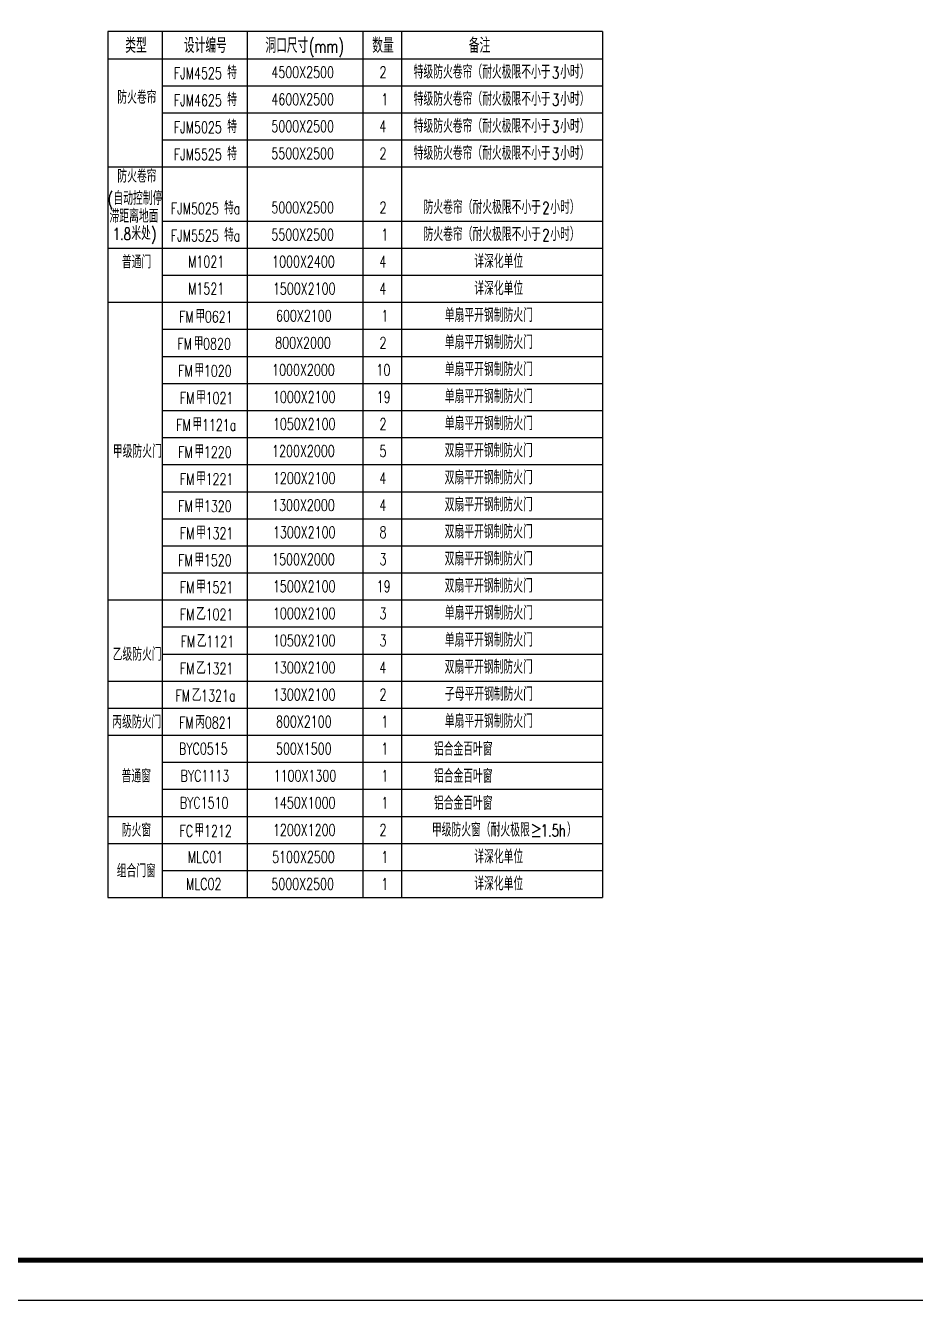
# Model space of a CAD drawing. Header units: millimetres. Extents: x 434053 to 1059003, y -2417481 to 936527.
# Drawn here: x 548740 to 559796, y -2416221 to -2400390 of the extents above; entities that cross this region are included whole.
import ezdxf

# ---------------------------------------------------------------- set-up
doc = ezdxf.new("R2010")
doc.units = ezdxf.units.MM
doc.header["$LTSCALE"] = 1000
doc.header["$MEASUREMENT"] = 0
doc.layers.add('A-ANNO-TABL', color=7, linetype='Continuous')
doc.layers.add('A-ANNO-TTLB', color=7, linetype='Continuous')
doc.styles.add('_TCH_WDTABLE', font='SIMPLEX', dxfattribs={"bigfont": 'GBCBIG'})

msp = doc.modelspace()

# ---------------------------------------------------------------- linework, layer by layer
at = {"layer": 'A-ANNO-TABL'}
for points in [[(555908, -2400466.1), (549764, -2400466.1), (549764, -2411218.1), (555908, -2411218.1)], [(555908, -2400466.1), (549764, -2400466.1), (549764, -2408530.1), (555908, -2408530.1)], [(550436, -2400466.1), (550436, -2411218.1)], [(551492, -2400466.1), (551492, -2411218.1)], [(552932, -2400466.1), (552932, -2411218.1)], [(553412, -2400466.1), (553412, -2411218.1)], [(555908, -2400466.1), (555908, -2411218.1)], [(549764, -2400802.1), (555908, -2400802.1)], [(550436, -2400802.1), (555908, -2400802.1)], [(550436, -2401138.1), (555908, -2401138.1)], [(550436, -2401474.1), (555908, -2401474.1)], [(550436, -2401810.1), (555908, -2401810.1)], [(549764, -2402146.1), (555908, -2402146.1)], [(550436, -2402818.1), (555908, -2402818.1)], [(549764, -2403154.1), (555908, -2403154.1)], [(550436, -2403154.1), (555908, -2403154.1)], [(550436, -2403490.1), (555908, -2403490.1)], [(549764, -2403826.1), (555908, -2403826.1)], [(550436, -2404162.1), (555908, -2404162.1)], [(550436, -2404498.1), (555908, -2404498.1)], [(550436, -2404834.1), (555908, -2404834.1)], [(550436, -2405170.1), (555908, -2405170.1)], [(550436, -2405506.1), (555908, -2405506.1)], [(550436, -2405842.1), (555908, -2405842.1)], [(550436, -2406178.1), (555908, -2406178.1)], [(550436, -2406514.1), (555908, -2406514.1)], [(550436, -2406850.1), (555908, -2406850.1)], [(550436, -2407186.1), (555908, -2407186.1)], [(549764, -2407522.1), (555908, -2407522.1)], [(550436, -2407858.1), (555908, -2407858.1)], [(550436, -2408194.1), (555908, -2408194.1)], [(550436, -2408530.1), (555908, -2408530.1)], [(549764, -2408866.1), (555908, -2408866.1)], [(549764, -2409202.1), (555908, -2409202.1)], [(550436, -2409538.1), (555908, -2409538.1)], [(550436, -2409874.1), (555908, -2409874.1)], [(549764, -2410210.1), (555908, -2410210.1)], [(549764, -2410546.1), (555908, -2410546.1)], [(549764, -2410546.1), (555908, -2410546.1)], [(550436, -2410882.1), (555908, -2410882.1)]]:
    msp.add_lwpolyline(points, dxfattribs=at)
at = {"layer": 'A-ANNO-TTLB'}
msp.add_lwpolyline([(528800.9, -2416221.3), (528800.9, -2386521.3), (570850.9, -2386521.3), (570850.9, -2416221.3)], close=True, dxfattribs=at)
at = {"layer": 'A-ANNO-TTLB', "const_width": 60}
msp.add_lwpolyline([(530050.9, -2415721.3), (570350.9, -2415721.3), (570350.9, -2387021.3), (530050.9, -2387021.3)], close=True, dxfattribs=at)

# ---------------------------------------------------------------- texts
at = {"layer": 'A-ANNO-TABL', "style": '_TCH_WDTABLE'}
for s, height, p in [('类型', 185.19, (549979.5, -2400730.1)), ('设计编号', 185.19, (550707.7, -2400730.1)), ('洞口尺寸', 185.19, (551720.2, -2400730.1)), ('数量', 185.19, (553047.4, -2400730.1)), ('备注', 185.19, (554246.4, -2400730.1)), ('特', 162, (551245.2, -2401054.1)), ('特级防火卷帘（耐火极限不小于', 168.794, (553561.8, -2401049.9)), ('小时）', 168.79, (555382, -2401049.9)), ('防火卷帘', 162.04, (549881.1, -2401361.4)), ('特', 162, (551245.2, -2401390.1)), ('特级防火卷帘（耐火极限不小于', 168.794, (553561.8, -2401385.9)), ('小时）', 168.79, (555382, -2401385.9)), ('特', 162, (551245.2, -2401726.1)), ('特级防火卷帘（耐火极限不小于', 168.794, (553561.8, -2401721.9)), ('小时）', 168.79, (555382, -2401721.9)), ('特', 162, (551245.2, -2402062.1)), ('特级防火卷帘（耐火极限不小于', 168.794, (553561.8, -2402057.9)), ('小时）', 168.79, (555382, -2402057.9)), ('防火卷帘', 162.04, (549881.1, -2402340.5)), ('自动控制停', 168.79, (549833.1, -2402617.9)), ('特', 162, (551207.5, -2402734.1)), ('防火卷帘（耐火极限不小于', 168.794, (553684.6, -2402729.9)), ('小时）', 168.79, (555259.1, -2402729.9)), ('滞距离地面', 168.79, (549784.1, -2402839.9)), ('米处', 168.79, (550054.8, -2403052.8)), ('特', 162, (551207.5, -2403070.1)), ('防火卷帘（耐火极限不小于', 168.794, (553684.6, -2403065.9)), ('小时）', 168.79, (555259.1, -2403065.9)), ('详深化单位', 168.79, (554315.2, -2403401.9)), ('普通门', 162.04, (549938.3, -2403406.1)), ('详深化单位', 168.79, (554315.2, -2403737.9)), ('甲', 162, (550849.9, -2404078.1)), ('单扇平开钢制防火门', 168.79, (553948.9, -2404070.6)), ('甲', 162, (550828.3, -2404414.1)), ('单扇平开钢制防火门', 168.79, (553948.9, -2404406.6)), ('甲', 162, (550837.9, -2404750.1)), ('单扇平开钢制防火门', 168.79, (553948.9, -2404742.6)), ('甲', 162, (550859.5, -2405086.1)), ('单扇平开钢制防火门', 168.79, (553948.9, -2405078.6)), ('甲', 162, (550813.9, -2405422.1)), ('单扇平开钢制防火门', 168.79, (553948.9, -2405414.6)), ('甲级防火门', 162.04, (549825.7, -2405758.1)), ('甲', 162, (550837.9, -2405758.1)), ('双扇平开钢制防火门', 168.79, (553947, -2405750.6)), ('双扇平开钢制防火门', 168.79, (553947, -2406086.6)), ('甲', 162, (550859.5, -2406094.1)), ('甲', 162, (550837.9, -2406430.1)), ('双扇平开钢制防火门', 168.79, (553947, -2406422.6)), ('甲', 162, (550859.5, -2406766.1)), ('双扇平开钢制防火门', 168.79, (553947, -2406758.6)), ('甲', 162, (550837.9, -2407102.1)), ('双扇平开钢制防火门', 168.79, (553947, -2407094.6)), ('甲', 162, (550859.5, -2407438.1)), ('双扇平开钢制防火门', 168.79, (553947, -2407430.6)), ('乙', 162, (550859.5, -2407774.1)), ('单扇平开钢制防火门', 168.79, (553948.9, -2407766.6)), ('乙', 162, (550869.1, -2408110.1)), ('单扇平开钢制防火门', 168.79, (553948.9, -2408102.6)), ('乙级防火门', 162.04, (549823, -2408278.1)), ('乙', 162, (550859.5, -2408446.1)), ('双扇平开钢制防火门', 168.79, (553947, -2408438.6)), ('子母平开钢制防火门', 168.79, (553950.7, -2408774.6)), ('乙', 162, (550804.3, -2408782.1)), ('丙级防火门', 162.04, (549819.4, -2409118.1)), ('丙', 162, (550849.9, -2409118.1)), ('单扇平开钢制防火门', 168.79, (553948.9, -2409110.6)), ('铝合金百叶窗', 168.79, (553813.4, -2409457.3)), ('普通窗', 162.04, (549933.8, -2409790.1)), ('铝合金百叶窗', 168.79, (553813.4, -2409793.3)), ('铝合金百叶窗', 168.79, (553813.4, -2410129.3)), ('防火窗', 162.04, (549936.5, -2410462.1)), ('甲', 162, (550840.3, -2410462.1)), ('甲级防火窗（耐火极限≥', 168.794, (553788.7, -2410460.6)), ('）', 168.8, (555465.3, -2410460.6)), ('详深化单位', 168.79, (554315.2, -2410793.9)), ('组合门窗', 162.04, (549873.9, -2410966.1)), ('详深化单位', 168.79, (554315.2, -2411129.9))]:
    msp.add_text(s, height=height, dxfattribs=at).set_placement(p)
at = {"layer": 'A-ANNO-TABL', "style": '_TCH_WDTABLE', "width": 0.705882}
for s, height, p in [('(mm)', 163.2, (552259.5, -2400730.1)), ('FJM4525', 142.8, (550582.8, -2401054.1)), ('4500X2500', 142.8, (551794.4, -2401041.5)), ('2', 142.8, (553138.4, -2401041.5)), ('3', 148.8, (555282, -2401049.9)), ('FJM4625', 142.8, (550582.8, -2401390.1)), ('4600X2500', 142.8, (551794.4, -2401377.5)), ('1', 142.8, (553160, -2401377.5)), ('3', 148.8, (555282, -2401385.9)), ('FJM5025', 142.8, (550582.8, -2401726.1)), ('5000X2500', 142.8, (551794.4, -2401713.5)), ('4', 142.8, (553136, -2401713.5)), ('3', 148.8, (555282, -2401721.9)), ('FJM5525', 142.8, (550582.8, -2402062.1)), ('5500X2500', 142.8, (551794.4, -2402049.5)), ('2', 142.8, (553138.4, -2402049.5)), ('3', 148.8, (555282, -2402057.9)), ('(', 148.8, (549763.1, -2402617.9)), ('5000X2500', 142.8, (551794.4, -2402721.5)), ('2', 142.8, (553138.4, -2402721.5)), ('2', 148.8, (555159.1, -2402729.9)), ('FJM5025', 142.8, (550545.1, -2402734.1)), ('a', 142.8, (551325.4, -2402734.1)), ('1.8', 148.75, (549824.8, -2403052.8)), (')', 148.8, (550300.5, -2403052.8)), ('FJM5525', 142.8, (550545.1, -2403070.1)), ('a', 142.8, (551325.4, -2403070.1)), ('5500X2500', 142.8, (551794.4, -2403057.5)), ('1', 142.8, (553160, -2403057.5)), ('2', 148.8, (555159.1, -2403065.9)), ('M1021', 142.8, (550760, -2403393.5)), ('1000X2400', 142.8, (551804, -2403393.5)), ('4', 142.8, (553136, -2403393.5)), ('M1521', 142.8, (550760, -2403729.5)), ('1500X2100', 142.8, (551813.6, -2403729.5)), ('4', 142.8, (553136, -2403729.5)), ('FM', 142.8, (550648.3, -2404078.1)), ('0621', 142.8, (550967.8, -2404078.1)), ('600X2100', 142.8, (551852, -2404065.5)), ('1', 142.8, (553160, -2404065.5)), ('FM', 142.8, (550626.7, -2404414.1)), ('0820', 142.8, (550946.2, -2404414.1)), ('800X2000', 142.8, (551842.4, -2404401.5)), ('2', 142.8, (553138.4, -2404401.5)), ('FM', 142.8, (550636.3, -2404750.1)), ('1020', 142.8, (550955.8, -2404750.1)), ('1000X2000', 142.8, (551804, -2404737.5)), ('10', 142.8, (553100, -2404737.5)), ('FM', 142.8, (550657.9, -2405086.1)), ('1021', 142.8, (550977.4, -2405086.1)), ('1000X2100', 142.8, (551813.6, -2405073.5)), ('19', 142.8, (553102.4, -2405073.5)), ('FM', 142.8, (550612.3, -2405422.1)), ('1121a', 142.8, (550931.8, -2405422.1)), ('1050X2100', 142.8, (551813.6, -2405409.5)), ('2', 142.8, (553138.4, -2405409.5)), ('FM', 142.8, (550636.3, -2405758.1)), ('1220', 142.8, (550955.8, -2405758.1)), ('1200X2000', 142.8, (551804, -2405745.5)), ('5', 142.8, (553138.4, -2405745.5)), ('FM', 142.8, (550657.9, -2406094.1)), ('1221', 142.8, (550977.4, -2406094.1)), ('1200X2100', 142.8, (551813.6, -2406081.5)), ('4', 142.8, (553136, -2406081.5)), ('FM', 142.8, (550636.3, -2406430.1)), ('1320', 142.8, (550955.8, -2406430.1)), ('1300X2000', 142.8, (551804, -2406417.5)), ('4', 142.8, (553136, -2406417.5)), ('FM', 142.8, (550657.9, -2406766.1)), ('1321', 142.8, (550977.4, -2406766.1)), ('1300X2100', 142.8, (551813.6, -2406753.5)), ('8', 142.8, (553138.4, -2406753.5)), ('FM', 142.8, (550636.3, -2407102.1)), ('1520', 142.8, (550955.8, -2407102.1)), ('1500X2000', 142.8, (551804, -2407089.5)), ('3', 142.8, (553138.4, -2407089.5)), ('FM', 142.8, (550657.9, -2407438.1)), ('1521', 142.8, (550977.4, -2407438.1)), ('1500X2100', 142.8, (551813.6, -2407425.5)), ('19', 142.8, (553102.4, -2407425.5)), ('FM', 142.8, (550657.9, -2407774.1)), ('1021', 142.8, (550977.4, -2407774.1)), ('1000X2100', 142.8, (551813.6, -2407761.5)), ('3', 142.8, (553138.4, -2407761.5)), ('FM', 142.8, (550667.5, -2408110.1)), ('1121', 142.8, (550987, -2408110.1)), ('1050X2100', 142.8, (551813.6, -2408097.5)), ('3', 142.8, (553138.4, -2408097.5)), ('FM', 142.8, (550657.9, -2408446.1)), ('1321', 142.8, (550977.4, -2408446.1)), ('1300X2100', 142.8, (551813.6, -2408433.5)), ('4', 142.8, (553136, -2408433.5)), ('FM', 142.8, (550602.7, -2408782.1)), ('1321a', 142.8, (550922.2, -2408782.1)), ('1300X2100', 142.8, (551813.6, -2408769.5)), ('2', 142.8, (553138.4, -2408769.5)), ('FM', 142.8, (550648.3, -2409118.1)), ('0821', 142.8, (550967.8, -2409118.1)), ('800X2100', 142.8, (551852, -2409105.5)), ('1', 142.8, (553160, -2409105.5)), ('BYC0515', 142.8, (550647.2, -2409441.5)), ('500X1500', 142.8, (551852, -2409441.5)), ('1', 142.8, (553160, -2409441.5)), ('BYC1113', 142.8, (550666.4, -2409777.5)), ('1100X1300', 142.8, (551823.2, -2409777.5)), ('1', 142.8, (553160, -2409777.5)), ('BYC1510', 142.8, (550656.8, -2410113.5)), ('1450X1000', 142.8, (551813.6, -2410113.5)), ('1', 142.8, (553160, -2410113.5)), ('FC', 142.8, (550653.1, -2410462.1)), ('1212', 142.8, (550958.2, -2410462.1)), ('1200X1200', 142.8, (551813.6, -2410449.5)), ('2', 142.8, (553138.4, -2410449.5)), ('1.5h', 148.75, (555140.3, -2410460.6)), ('MLC01', 142.8, (550755.2, -2410785.5)), ('5100X2500', 142.8, (551804, -2410785.5)), ('1', 142.8, (553160, -2410785.5)), ('MLC02', 142.8, (550733.6, -2411121.5)), ('5000X2500', 142.8, (551794.4, -2411121.5)), ('1', 142.8, (553160, -2411121.5))]:
    msp.add_text(s, height=height, dxfattribs=at).set_placement(p)

doc.saveas('drawing.dxf')
